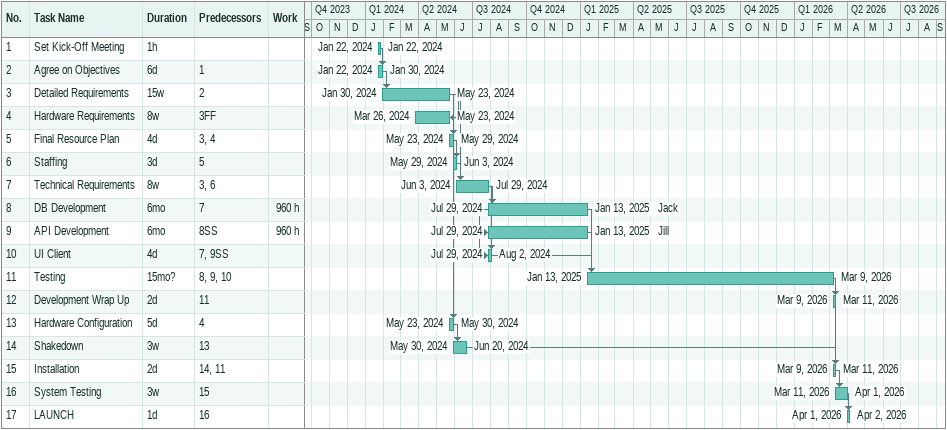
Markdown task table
| ID | Task | Duration | Start | Finish | Predecessors | Resources | Work (h) |
|---|---|---|---|---|---|---|---|
| 1 | Set Kick-Off Meeting | 1h | 2024-01-22 | 2024-01-22 |  |  |  |
| 2 | Agree on Objectives | 6d | 2024-01-22 | 2024-01-30 | 1 |  |  |
| 3 | Detailed Requirements | 15w | 2024-01-30 | 2024-05-23 | 2 |  |  |
| 4 | Hardware Requirements | 8w | 2024-03-26 | 2024-05-23 | 3FF |  |  |
| 5 | Final Resource Plan | 4d | 2024-05-23 | 2024-05-29 | 3, 4 |  |  |
| 6 | Staffing | 3d | 2024-05-29 | 2024-06-03 | 5 |  |  |
| 7 | Technical Requirements | 8w | 2024-06-03 | 2024-07-29 | 3, 6 |  |  |
| 8 | DB Development | 6mo | 2024-07-29 | 2025-01-13 | 7 | Jack | 960 |
| 9 | API Development | 6mo | 2024-07-29 | 2025-01-13 | 8SS | Jill | 960 |
| 10 | UI Client | 4d | 2024-07-29 | 2024-08-02 | 7, 9SS |  |  |
| 11 | Testing | 15mo? | 2025-01-13 | 2026-03-09 | 8, 9, 10 |  |  |
| 12 | Development Wrap Up | 2d | 2026-03-09 | 2026-03-11 | 11 |  |  |
| 13 | Hardware Configuration | 5d | 2024-05-23 | 2024-05-30 | 4 |  |  |
| 14 | Shakedown | 3w | 2024-05-30 | 2024-06-20 | 13 |  |  |
| 15 | Installation | 2d | 2026-03-09 | 2026-03-11 | 14, 11 |  |  |
| 16 | System Testing | 3w | 2026-03-11 | 2026-04-01 | 15 |  |  |
| 17 | LAUNCH | 1d | 2026-04-01 | 2026-04-02 | 16 |  |  |
